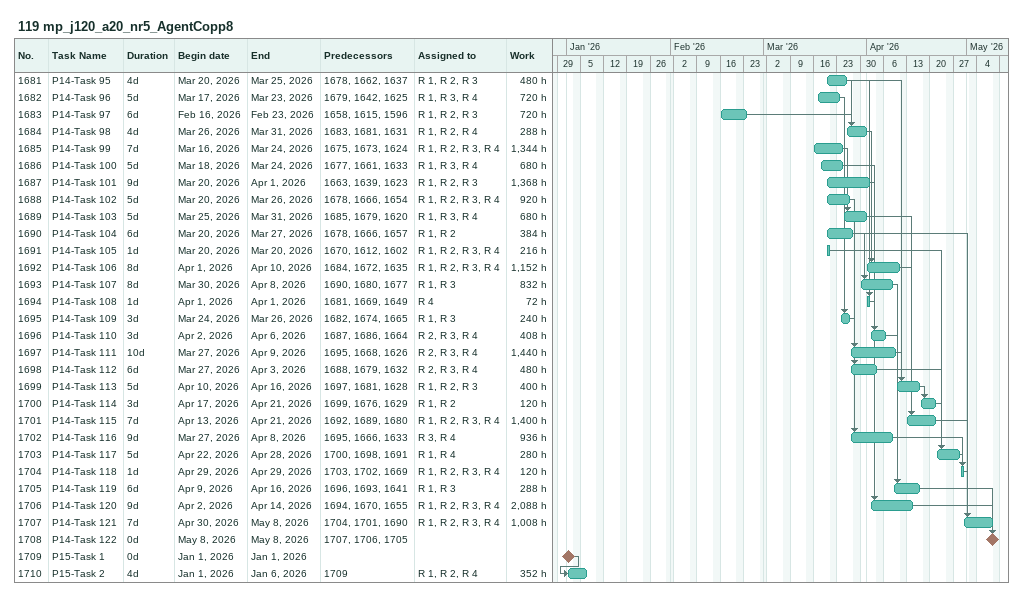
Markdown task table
119 mp_j120_a20_nr5_AgentCopp8

| ID | Task | Duration | Start | Finish | Predecessors | Resources | Work (h) |
|---|---|---|---|---|---|---|---|
| 1681 | P14-Task 95 | 4d | 2026-03-20 | 2026-03-25 | 1678, 1662, 1637 | R 1, R 2, R 3 | 480 |
| 1682 | P14-Task 96 | 5d | 2026-03-17 | 2026-03-23 | 1679, 1642, 1625 | R 1, R 3, R 4 | 720 |
| 1683 | P14-Task 97 | 6d | 2026-02-16 | 2026-02-23 | 1658, 1615, 1596 | R 1, R 2, R 3 | 720 |
| 1684 | P14-Task 98 | 4d | 2026-03-26 | 2026-03-31 | 1683, 1681, 1631 | R 1, R 2, R 4 | 288 |
| 1685 | P14-Task 99 | 7d | 2026-03-16 | 2026-03-24 | 1675, 1673, 1624 | R 1, R 2, R 3, R 4 | 1344 |
| 1686 | P14-Task 100 | 5d | 2026-03-18 | 2026-03-24 | 1677, 1661, 1633 | R 1, R 3, R 4 | 680 |
| 1687 | P14-Task 101 | 9d | 2026-03-20 | 2026-04-01 | 1663, 1639, 1623 | R 1, R 2, R 3 | 1368 |
| 1688 | P14-Task 102 | 5d | 2026-03-20 | 2026-03-26 | 1678, 1666, 1654 | R 1, R 2, R 3, R 4 | 920 |
| 1689 | P14-Task 103 | 5d | 2026-03-25 | 2026-03-31 | 1685, 1679, 1620 | R 1, R 3, R 4 | 680 |
| 1690 | P14-Task 104 | 6d | 2026-03-20 | 2026-03-27 | 1678, 1666, 1657 | R 1, R 2 | 384 |
| 1691 | P14-Task 105 | 1d | 2026-03-20 | 2026-03-20 | 1670, 1612, 1602 | R 1, R 2, R 3, R 4 | 216 |
| 1692 | P14-Task 106 | 8d | 2026-04-01 | 2026-04-10 | 1684, 1672, 1635 | R 1, R 2, R 3, R 4 | 1152 |
| 1693 | P14-Task 107 | 8d | 2026-03-30 | 2026-04-08 | 1690, 1680, 1677 | R 1, R 3 | 832 |
| 1694 | P14-Task 108 | 1d | 2026-04-01 | 2026-04-01 | 1681, 1669, 1649 | R 4 | 72 |
| 1695 | P14-Task 109 | 3d | 2026-03-24 | 2026-03-26 | 1682, 1674, 1665 | R 1, R 3 | 240 |
| 1696 | P14-Task 110 | 3d | 2026-04-02 | 2026-04-06 | 1687, 1686, 1664 | R 2, R 3, R 4 | 408 |
| 1697 | P14-Task 111 | 10d | 2026-03-27 | 2026-04-09 | 1695, 1668, 1626 | R 2, R 3, R 4 | 1440 |
| 1698 | P14-Task 112 | 6d | 2026-03-27 | 2026-04-03 | 1688, 1679, 1632 | R 2, R 3, R 4 | 480 |
| 1699 | P14-Task 113 | 5d | 2026-04-10 | 2026-04-16 | 1697, 1681, 1628 | R 1, R 2, R 3 | 400 |
| 1700 | P14-Task 114 | 3d | 2026-04-17 | 2026-04-21 | 1699, 1676, 1629 | R 1, R 2 | 120 |
| 1701 | P14-Task 115 | 7d | 2026-04-13 | 2026-04-21 | 1692, 1689, 1680 | R 1, R 2, R 3, R 4 | 1400 |
| 1702 | P14-Task 116 | 9d | 2026-03-27 | 2026-04-08 | 1695, 1666, 1633 | R 3, R 4 | 936 |
| 1703 | P14-Task 117 | 5d | 2026-04-22 | 2026-04-28 | 1700, 1698, 1691 | R 1, R 4 | 280 |
| 1704 | P14-Task 118 | 1d | 2026-04-29 | 2026-04-29 | 1703, 1702, 1669 | R 1, R 2, R 3, R 4 | 120 |
| 1705 | P14-Task 119 | 6d | 2026-04-09 | 2026-04-16 | 1696, 1693, 1641 | R 1, R 3 | 288 |
| 1706 | P14-Task 120 | 9d | 2026-04-02 | 2026-04-14 | 1694, 1670, 1655 | R 1, R 2, R 3, R 4 | 2088 |
| 1707 | P14-Task 121 | 7d | 2026-04-30 | 2026-05-08 | 1704, 1701, 1690 | R 1, R 2, R 3, R 4 | 1008 |
| 1708 | P14-Task 122 | 0d | 2026-05-08 | 2026-05-08 | 1707, 1706, 1705 |  |  |
| 1709 | P15-Task 1 | 0d | 2026-01-01 | 2026-01-01 |  |  |  |
| 1710 | P15-Task 2 | 4d | 2026-01-01 | 2026-01-06 | 1709 | R 1, R 2, R 4 | 352 |
